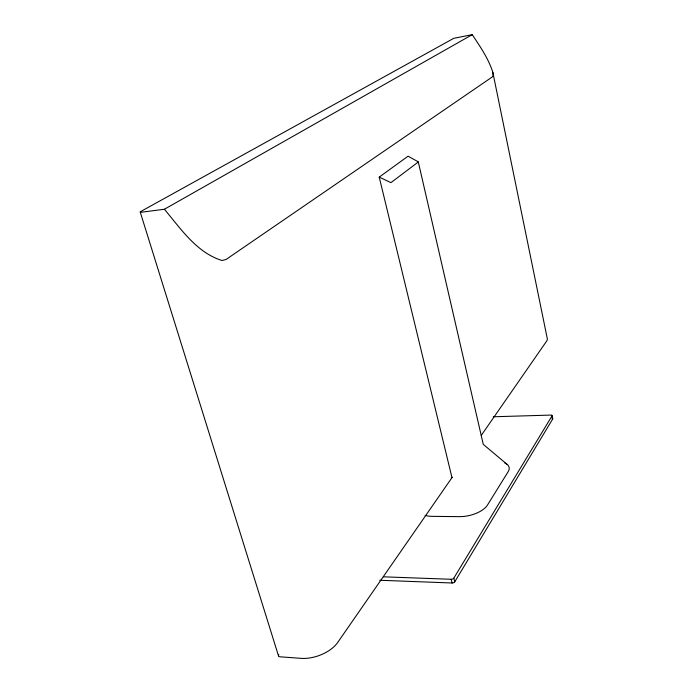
<?xml version="1.0" encoding="UTF-8"?>
<svg xmlns="http://www.w3.org/2000/svg" width="693" height="693" viewBox="0 0 693 693"><rect width="100%" height="100%" fill="white"/><g stroke="black" fill="none" stroke-linecap="round" stroke-linejoin="round"><path stroke-width="1.04" d="M418.321 161.971L390.93 182.649L379.227 177.105L408.056 156.185L418.277 161.841L483.264 444.352L507.007 464.293M379.712 580.258L452.079 582.995A2.122 1.143 -14.2 0 0 454.755 581.851L552.719 418.936A1.707 0.728 -10.9 0 0 552.711 418.503M383.402 576.819L451.143 579.279A2.122 1.135 -14.2 0 0 453.828 578.135L552.07 415.809A1.707 0.728 -10.9 0 0 550.926 415.081L493.277 416.77M452.278 477.2L337.595 642.593A27.798 15.159 -19.6 0 1 301.169 658.35L279.981 656.799A3.127 1.698 -20.8 0 1 278.829 654.694M481.254 435.412L546.612 341.147A18.174 6.609 -11.5 0 0 547.253 338.409L492.818 72.28C488.47 58.558 480.119 46.552 472.245 34.65L453.759 38.323L140.835 211.469A3.569 0.667 -15.8 0 0 141.632 212.205L164.406 209.251L472.245 34.65M164.406 209.251C180.674 228.629 196.743 252.763 222.037 260.499L225.987 259.529L492.454 76.819L493.165 75.251L492.818 72.28M140.22 212.015L278.473 655.786M453.828 578.135L454.755 581.851M451.143 579.279L452.079 582.995M379.227 177.105L451.983 477.633M552.07 415.809L552.719 418.936M504.842 463.037A21.162 9.728 -12.5 0 1 508.168 471.664L487.5 505.032A22.141 10.664 -13.2 0 1 459.372 516.649L432.189 516.354A21.899 10.438 -14 0 1 425.121 515.375M551.888 418.2A1.707 0.728 -10.9 0 1 552.156 418.234"/></g></svg>
